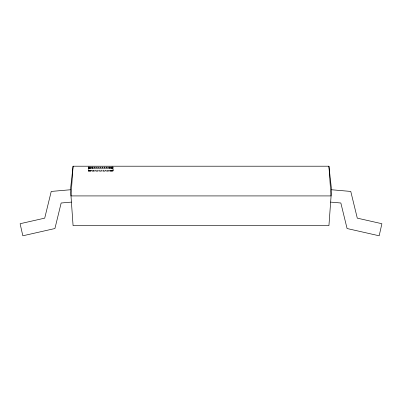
<?xml version="1.0" encoding="UTF-8"?>
<svg xmlns="http://www.w3.org/2000/svg" width="402" height="402" viewBox="0 0 402 402"><rect width="100%" height="100%" fill="white"/><g stroke="black" fill="none" stroke-linecap="round" stroke-linejoin="round"><path stroke-width="0.3" stroke-dasharray="2.01 1.51" d="M112.811 166.825L112.811 171.157L113.047 166.825L113.078 171.157L88.34 171.157L88.571 166.825M89.143 166.825L88.606 171.157L88.606 166.825M112.736 166.825L112.198 171.157L112.198 166.825M90.063 166.755L89.219 171.157L89.219 166.825M112.093 166.755L111.253 171.157L111.253 166.825M91.274 166.755L90.169 171.157L90.169 166.825M111.113 166.755L110.002 171.157L110.002 166.825M92.761 166.755L91.415 171.157L91.415 166.825M109.836 166.755L108.49 171.157L108.49 166.825M94.48 166.755L92.932 171.157L92.932 166.825M108.294 166.755L106.746 171.157L106.746 166.825M96.374 166.755L94.671 171.157L94.671 166.825M106.535 166.755L104.837 171.157L104.837 166.825M98.389 166.755L96.586 171.157L96.586 166.825M104.61 166.755L102.801 171.157L102.801 166.825M100.475 166.755L98.616 171.157L98.616 166.825M102.57 166.755L100.711 171.157L100.711 166.825M99.892 166.755L101.761 171.157L101.761 166.825M101.987 166.755L103.832 171.157L103.832 166.825M97.822 166.755L99.661 171.157L99.661 166.825M104.048 166.755L105.811 171.157L105.811 166.825M95.832 166.755L97.591 171.157L97.591 166.825M106.012 166.755L107.641 171.157L107.641 166.825M93.978 166.755L95.611 171.157L95.611 166.825M107.826 166.755L109.279 171.157L109.279 166.825M92.324 166.755L93.777 171.157L93.777 166.825M109.429 166.755L110.666 171.157L110.666 166.825M90.907 166.755L92.143 171.157L92.143 166.825M110.786 166.755L111.766 171.157L111.766 166.825M89.777 166.755L90.757 171.157L90.757 166.825M111.862 166.825L112.55 171.157L112.55 166.825M88.968 166.825L89.656 171.157L89.656 166.825M112.605 166.825L112.992 171.157L112.992 166.825L113.078 171.157M88.485 166.825L88.872 171.157L88.872 166.825M88.35 166.825L88.43 171.157L88.43 166.825M88.34 166.825L88.34 171.157"/><path stroke-width="0.6" d="M73.074 166.207L70.993 195.92L73.074 225.638L328.926 225.638L331.544 189.754L328.926 166.207L73.074 166.207L70.456 189.754L70.993 195.92L331.007 195.92L328.926 166.207M70.456 189.754L51.23 191.437L44.712 218.145L20.1 223.718L22.834 235.793L54.923 228.527L61.154 203L71.425 202.1M331.544 189.754L350.77 191.437L357.288 218.145L381.9 223.718L379.166 235.793L347.077 228.527L340.846 203L330.575 202.1"/></g></svg>
